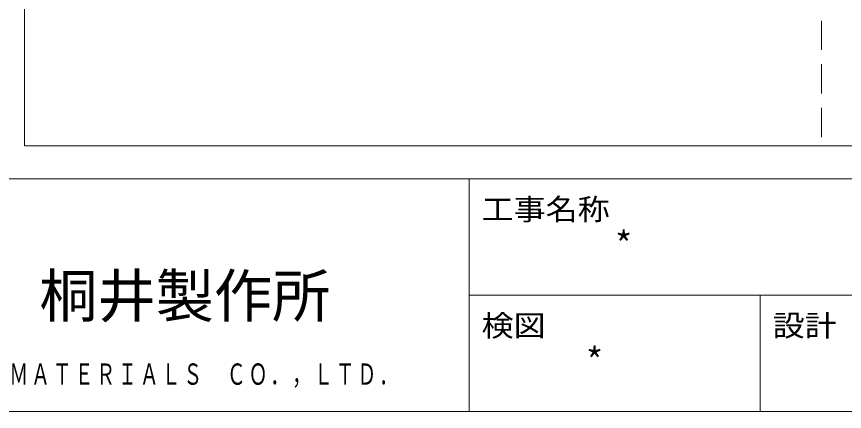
# Model space of a CAD drawing. Units: millimetres on the paper, enlarged 40 times, with parts at other scales. Extents: x -7800 to 7800, y -5578 to 5491.
# Drawn here: x 56 to 2332, y -5515 to -4428 of the extents above; entities that cross this region are included whole.
import ezdxf
from ezdxf.enums import TextEntityAlignment as Align

# ---------------------------------------------------------------- set-up
doc = ezdxf.new("R2010")
doc.units = ezdxf.units.MM
doc.header["$LTSCALE"] = 40
doc.linetypes.add('DASHED2', pattern=[3, 2, -1])
for name, color, linetype, lineweight in [('7-F', 3, 'DASHED2', 18), ('F-2_太線１', 3, 'Continuous', 18), ('F-6_文字', 7, 'Continuous', 18)]:
    doc.layers.add(name, color=color, linetype=linetype, lineweight=lineweight)
doc.styles.add('ＭＳ ゴシック', font='')
doc.styles.get('ＭＳ ゴシック').set_extended_font_data('MS Gothic')

msp = doc.modelspace()

# ---------------------------------------------------------------- linework, layer by layer
at = {"layer": '7-F'}
msp.add_line((2268.38, -2399.73), (2268.38, -4783.77), dxfattribs=at)
at = {"layer": 'F-2_太線１'}
for p, q in [((78.17, -2399.73), (78.17, -4783.77)), ((78.17, -4783.77), (4458.58, -4783.77)), ((-7800, -4874.85), (7800, -4874.85)), ((1300, -4874.85), (1300, -5514.85)), ((-7800, -5514.85), (7800, -5514.85))]:
    msp.add_line(p, q, dxfattribs=at)
at = {"layer": 'F-2_太線１', "color": 7}
for p, q in [((1300, -5194.85), (7800, -5194.85)), ((2100, -5194.85), (2100, -5514.85))]:
    msp.add_line(p, q, dxfattribs=at)

# ---------------------------------------------------------------- texts
at = {"layer": 'F-6_文字', "color": 4, "style": 'ＭＳ ゴシック', "width": 1.1}
for s, p in [('工事名称', (1334.51, -5005.55)), ('検図', (1334.51, -5325.55)), ('設計', (2134.51, -5325.55))]:
    msp.add_text(s, height=58.65, dxfattribs=at).set_placement(p, align=Align.BOTTOM_LEFT)
at = {"layer": 'F-6_文字', "color": 4, "style": 'ＭＳ ゴシック'}
for p in [(1700, -5114.85), (1620, -5434.85)]:
    msp.add_text('*', height=73.31, dxfattribs=at).set_placement(p, align=Align.BOTTOM_LEFT)
at = {"layer": 'F-6_文字', "style": 'ＭＳ ゴシック'}
msp.add_text('桐井製作所', height=117.3, dxfattribs=at).set_placement((118.5, -5290.59), align=Align.BOTTOM_LEFT)
at = {"layer": 'F-6_文字', "color": 4, "insert": (-1100, -5449.97), "char_height": 58.65, "attachment_point": 7, "style": 'ＭＳ ゴシック'}
msp.add_mtext('\\T1.15;\\W0.65;ＫＩＲＩＩ\u3000ＣＯＮＳＴＲＵＣＴＩＯＮ\u3000ＭＡＴＥＲＩＡＬＳ\u3000ＣＯ．，ＬＴＤ．', dxfattribs=at)

doc.saveas('drawing.dxf')
